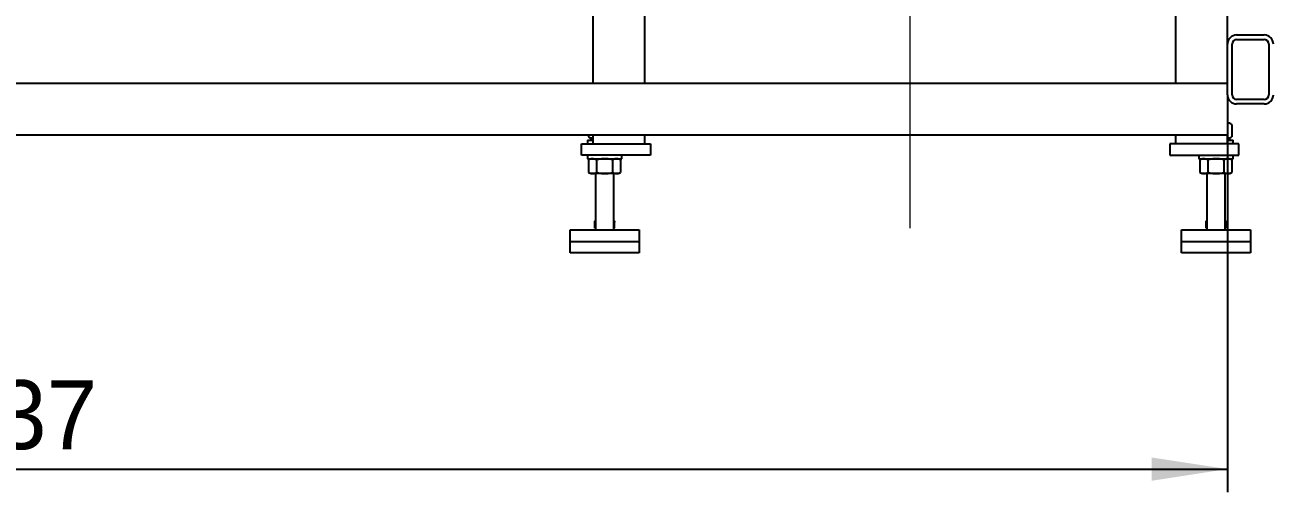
# Model space of a CAD drawing. Header units: millimetres. Extents: x 0 to 11880, y 0 to 8400.
# Drawn here: x 2603 to 3688, y 5941 to 6347 of the extents above; entities that cross this region are included whole.
import ezdxf

# ---------------------------------------------------------------- set-up
doc = ezdxf.new("R2010")
doc.units = ezdxf.units.MM
doc.header["$LTSCALE"] = 20
doc.linetypes.add('CENTERX2', pattern=[20.32, 12.7, -2.54, 2.54, -2.54])
doc.layers.add('ANNOTAZIONI', color=7, linetype='Continuous')
doc.styles.add('SLDTEXTSTYLE0', font='arial.ttf', dxfattribs={"width": 0.948})
doc.dimstyles.new('SLDDIMSTYLE0', dxfattribs={"dimtxt": 60, "dimasz": 66.04, "dimexe": 0, "dimexo": 0.0625, "dimgap": 15, "dimtad": 1, "dimdec": 1, "dimrnd": 1e-09, "dimzin": 12, "dimdsep": 46, "dimtxsty": 'SLDTEXTSTYLE0', "dimsah": 1, "dimcen": 0.09, "dimadec": 0, "dimazin": 3, "dimtfac": 1, "dimtofl": 0, "dimtmove": 0, "dimatfit": 3, "dimfxl": 1, "dimfrac": 2, "dimtolj": 1, "dimtzin": 12, "dimarcsym": 0})

# ---------------------------------------------------------------- blocks, each defined once
blk = doc.blocks.new('_D_1')
at = {"layer": 'ANNOTAZIONI', "transparency": 16777216}
for p, q in [((1512.5, 6276.4), (1512.5, 5940.9)), ((3649.5, 6276.4), (3649.5, 5940.9)), ((1512.5, 5960.9), (3649.5, 5960.9))]:
    blk.add_line(p, q, dxfattribs=at)
for points in [[(1512.5, 5960.9), (1578.5, 5950.7), (1578.5, 5971)], [(3649.5, 5960.9), (3583.5, 5971), (3583.5, 5950.7)]]:
    blk.add_solid(points, dxfattribs=at)
at = {"layer": 'ANNOTAZIONI', "transparency": 16777216, "insert": (2489.3, 6038.2), "char_height": 60, "attachment_point": 1, "style": 'SLDTEXTSTYLE0'}
blk.add_mtext('2137', dxfattribs=at)

msp = doc.modelspace()

# ---------------------------------------------------------------- linework, layer by layer
at = {"color": 7, "linetype": 'Continuous', "lineweight": 25}
for p, q in [((3097.51, 6296.44), (3097.51, 6468.54)), ((3142.51, 6296.44), (3142.51, 6468.54)), ((3604.51, 6296.44), (3604.51, 6468.54)), ((3649.51, 6330.54), (3649.51, 6468.54)), ((3657.51, 6338.54), (3681.51, 6338.54)), ((3657.51, 6334.54), (3681.51, 6334.54)), ((3649.51, 6286.54), (3649.51, 6330.54)), ((3653.51, 6286.54), (3653.51, 6330.54)), ((3685.51, 6330.54), (3685.51, 6286.54)), ((3649.51, 6296.44), (1512.51, 6296.44)), ((3142.51, 6296.44), (3097.51, 6296.44)), ((3649.51, 6296.44), (3604.51, 6296.44)), ((3649.51, 6286.54), (3649.51, 6251.44)), ((3681.51, 6282.54), (3657.51, 6282.54)), ((3681.51, 6278.54), (3657.51, 6278.54)), ((3649.9, 6261.84), (3649.51, 6261.84)), ((3651.51, 6261.84), (3649.9, 6261.84)), ((3653.37, 6260.77), (3651.51, 6261.84)), ((3653.37, 6260.77), (3653.37, 6249.91)), ((3649.51, 6251.44), (1512.51, 6251.44)), ((3092.51, 6246.94), (3092.51, 6243.94)), ((3092.51, 6246.94), (3097.51, 6246.94)), ((3093.65, 6251.44), (3093.65, 6249.91)), ((3093.65, 6249.91), (3095.51, 6248.84)), ((3095.51, 6248.84), (3095.51, 6246.94)), ((3097.12, 6248.84), (3095.51, 6248.84)), ((3095.51, 6248.84), (3097.51, 6248.84)), ((3097.51, 6248.84), (3097.12, 6248.84)), ((3097.51, 6243.94), (3097.51, 6251.44)), ((3142.51, 6243.94), (3142.51, 6251.44)), ((3604.51, 6243.94), (3604.51, 6251.44)), ((3649.51, 6243.94), (3649.51, 6251.44)), ((3649.51, 6248.9), (3649.9, 6248.84)), ((3649.9, 6248.84), (3649.51, 6248.84)), ((3649.51, 6248.84), (3651.51, 6248.84)), ((3649.51, 6246.94), (3654.51, 6246.94)), ((3651.51, 6248.84), (3649.9, 6248.84)), ((3651.51, 6248.84), (3653.37, 6249.91)), ((3651.51, 6246.94), (3651.51, 6248.84)), ((3654.51, 6243.94), (3654.51, 6246.94)), ((3087.51, 6233.94), (3087.51, 6243.94)), ((3087.51, 6243.94), (3147.51, 6243.94)), ((3147.51, 6243.94), (3147.51, 6233.94)), ((3599.51, 6243.94), (3599.51, 6233.94)), ((3659.51, 6243.94), (3599.51, 6243.94)), ((3659.51, 6233.94), (3659.51, 6243.94)), ((3147.51, 6233.94), (3087.51, 6233.94)), ((3092.51, 6233.94), (3092.51, 6230.94)), ((3092.51, 6230.94), (3122.51, 6230.94)), ((3095.51, 6230.94), (3093.65, 6229.87)), ((3093.65, 6229.87), (3093.65, 6219.01)), ((3100.58, 6229.87), (3100.58, 6219.01)), ((3114.44, 6229.87), (3114.44, 6219.01)), ((3121.37, 6229.87), (3119.51, 6230.94)), ((3121.37, 6229.87), (3121.37, 6219.01)), ((3122.51, 6230.94), (3122.51, 6233.94)), ((3599.51, 6233.94), (3659.51, 6233.94)), ((3624.51, 6233.94), (3624.51, 6230.94)), ((3624.51, 6230.94), (3654.51, 6230.94)), ((3627.51, 6230.94), (3625.65, 6229.87)), ((3625.65, 6229.87), (3625.65, 6219.01)), ((3632.58, 6229.87), (3632.58, 6219.01)), ((3646.44, 6229.87), (3646.44, 6219.01)), ((3653.37, 6229.87), (3651.51, 6230.94)), ((3653.37, 6229.87), (3653.37, 6219.01)), ((3654.51, 6230.94), (3654.51, 6233.94)), ((3093.65, 6219.01), (3095.51, 6217.94)), ((3097.12, 6217.94), (3095.51, 6217.94)), ((3107.51, 6217.94), (3097.12, 6217.94)), ((3099.51, 6217.94), (3099.51, 6168.94)), ((3117.9, 6217.94), (3107.51, 6217.94)), ((3115.51, 6168.94), (3115.51, 6217.94)), ((3119.51, 6217.94), (3117.9, 6217.94)), ((3119.51, 6217.94), (3121.37, 6219.01)), ((3625.65, 6219.01), (3627.51, 6217.94)), ((3629.12, 6217.94), (3627.51, 6217.94)), ((3639.51, 6217.94), (3629.12, 6217.94)), ((3631.51, 6217.94), (3631.51, 6168.94)), ((3649.9, 6217.94), (3639.51, 6217.94)), ((3647.51, 6168.94), (3647.51, 6217.94)), ((3651.51, 6217.94), (3649.9, 6217.94)), ((3651.51, 6217.94), (3653.37, 6219.01)), ((3099.28, 6176.74), (3099.01, 6176.58)), ((3099.51, 6175.96), (3099.01, 6175.82)), ((3099.01, 6170.49), (3099.01, 6175.82)), ((3099.51, 6170.49), (3099.01, 6170.49)), ((3099.51, 6176.74), (3099.28, 6176.74)), ((3115.74, 6176.74), (3115.51, 6176.74)), ((3116.01, 6175.82), (3115.51, 6175.95)), ((3116.01, 6170.49), (3115.51, 6170.49)), ((3116.01, 6176.58), (3115.74, 6176.74)), ((3116.01, 6170.49), (3116.01, 6175.82)), ((3631.28, 6176.74), (3631.01, 6176.58)), ((3631.51, 6175.96), (3631.01, 6175.82)), ((3631.01, 6170.49), (3631.01, 6175.82)), ((3631.51, 6170.49), (3631.01, 6170.49)), ((3631.51, 6176.74), (3631.28, 6176.74)), ((3647.74, 6176.74), (3647.51, 6176.74)), ((3648.01, 6175.82), (3647.51, 6175.95)), ((3648.01, 6170.49), (3647.51, 6170.49)), ((3648.01, 6176.58), (3647.74, 6176.74)), ((3648.01, 6170.49), (3648.01, 6175.82)), ((3077.51, 6158.94), (3077.51, 6168.94)), ((3077.51, 6168.94), (3107.51, 6168.94)), ((3107.51, 6168.94), (3137.51, 6168.94)), ((3137.51, 6168.94), (3137.51, 6158.94)), ((3609.51, 6158.94), (3609.51, 6168.94)), ((3609.51, 6168.94), (3639.51, 6168.94)), ((3639.51, 6168.94), (3669.51, 6168.94)), ((3669.51, 6168.94), (3669.51, 6158.94)), ((3077.51, 6148.94), (3077.51, 6158.94)), ((3077.51, 6158.94), (3137.51, 6158.94)), ((3137.51, 6148.94), (3077.51, 6148.94)), ((3137.51, 6158.94), (3137.51, 6148.94)), ((3609.51, 6148.94), (3609.51, 6158.94)), ((3609.51, 6158.94), (3669.51, 6158.94)), ((3669.51, 6148.94), (3609.51, 6148.94)), ((3669.51, 6158.94), (3669.51, 6148.94))]:
    msp.add_line(p, q, dxfattribs=at)
for centre, radius, start, end in [((3657.51, 6330.54), 8, 90, 180), ((3657.51, 6330.54), 4, 90, 180), ((3681.51, 6330.54), 8, 0, 90), ((3681.51, 6330.54), 4, 0, 90), ((3657.51, 6286.54), 8, 180, 270), ((3657.51, 6286.54), 4, 180, 270), ((3681.51, 6286.54), 4, 270, 0), ((3681.51, 6286.54), 8, 270, 0)]:
    msp.add_arc(centre, radius, start, end, dxfattribs=at)
for points, knots in [([(3649.9, 6261.84), (3649.82, 6261.84), (3649.69, 6261.84), (3649.56, 6261.81), (3649.51, 6261.8)], [0, 0, 0, 0, 0.62688429, 1, 1, 1, 1]), ([(3653.37, 6260.77), (3652.8, 6261.07), (3651.67, 6261.67), (3650.49, 6261.78), (3649.9, 6261.84)], [0, 0, 0, 0, 0.495458, 1, 1, 1, 1]), ([(3093.65, 6249.91), (3094.22, 6249.61), (3095.35, 6249.01), (3096.52, 6248.89), (3097.12, 6248.84)], [0, 0, 0, 0, 0.495458, 1, 1, 1, 1]), ([(3097.12, 6248.84), (3097.2, 6248.84), (3097.33, 6248.83), (3097.46, 6248.86), (3097.51, 6248.87)], [0, 0, 0, 0, 0.6268843, 1, 1, 1, 1]), ([(3649.9, 6248.84), (3649.98, 6248.84), (3650.61, 6248.85), (3651.78, 6249.08), (3652.83, 6249.63), (3653.37, 6249.91)], [0, 0, 0, 0, 0.07009856, 0.53078884, 1, 1, 1, 1]), ([(3097.12, 6230.94), (3097.03, 6230.94), (3096.41, 6230.93), (3095.24, 6230.69), (3094.18, 6230.14), (3093.65, 6229.87)], [0, 0, 0, 0, 0.0700986, 0.5307888, 1, 1, 1, 1]), ([(3100.58, 6229.87), (3100.02, 6230.17), (3098.88, 6230.77), (3097.71, 6230.88), (3097.12, 6230.94)], [0, 0, 0, 0, 0.495458, 1, 1, 1, 1]), ([(3107.51, 6230.94), (3105.77, 6230.82), (3103.42, 6230.66), (3101.16, 6230.03), (3100.58, 6229.87)], [0, 0, 0, 0, 0.7424487, 1, 1, 1, 1]), ([(3114.44, 6229.87), (3112.77, 6230.29), (3110.48, 6230.86), (3108.14, 6230.92), (3107.51, 6230.94)], [0, 0, 0, 0, 0.7313664, 1, 1, 1, 1]), ([(3117.9, 6230.94), (3117.82, 6230.94), (3117.2, 6230.93), (3116.02, 6230.69), (3114.97, 6230.14), (3114.44, 6229.87)], [0, 0, 0, 0, 0.07009856, 0.53078884, 1, 1, 1, 1]), ([(3121.37, 6229.87), (3120.8, 6230.17), (3119.67, 6230.77), (3118.49, 6230.88), (3117.9, 6230.94)], [0, 0, 0, 0, 0.495458, 1, 1, 1, 1]), ([(3629.12, 6230.94), (3629.03, 6230.94), (3628.41, 6230.93), (3627.24, 6230.69), (3626.18, 6230.14), (3625.65, 6229.87)], [0, 0, 0, 0, 0.0700986, 0.5307888, 1, 1, 1, 1]), ([(3632.58, 6229.87), (3632.02, 6230.17), (3630.88, 6230.77), (3629.71, 6230.88), (3629.12, 6230.94)], [0, 0, 0, 0, 0.495458, 1, 1, 1, 1]), ([(3639.51, 6230.94), (3637.77, 6230.82), (3635.42, 6230.66), (3633.16, 6230.03), (3632.58, 6229.87)], [0, 0, 0, 0, 0.7424487, 1, 1, 1, 1]), ([(3646.44, 6229.87), (3644.77, 6230.29), (3642.48, 6230.86), (3640.14, 6230.92), (3639.51, 6230.94)], [0, 0, 0, 0, 0.7313664, 1, 1, 1, 1]), ([(3649.9, 6230.94), (3649.82, 6230.94), (3649.2, 6230.93), (3648.02, 6230.69), (3646.97, 6230.14), (3646.44, 6229.87)], [0, 0, 0, 0, 0.0700986, 0.5307888, 1, 1, 1, 1]), ([(3653.37, 6229.87), (3652.8, 6230.17), (3651.67, 6230.77), (3650.49, 6230.88), (3649.9, 6230.94)], [0, 0, 0, 0, 0.495458, 1, 1, 1, 1]), ([(3093.65, 6219.01), (3094.22, 6218.71), (3095.35, 6218.11), (3096.52, 6217.99), (3097.12, 6217.94)], [0, 0, 0, 0, 0.495458, 1, 1, 1, 1]), ([(3097.12, 6217.94), (3097.2, 6217.94), (3097.82, 6217.95), (3098.99, 6218.18), (3100.05, 6218.73), (3100.58, 6219.01)], [0, 0, 0, 0, 0.0700986, 0.5307888, 1, 1, 1, 1]), ([(3100.58, 6219.01), (3101.16, 6218.85), (3103.42, 6218.22), (3105.77, 6218.06), (3107.51, 6217.94)], [0, 0, 0, 0, 0.2575513, 1, 1, 1, 1]), ([(3107.51, 6217.94), (3108.14, 6217.95), (3110.48, 6218.01), (3112.77, 6218.59), (3114.44, 6219.01)], [0, 0, 0, 0, 0.2686336, 1, 1, 1, 1]), ([(3114.44, 6219.01), (3115, 6218.71), (3116.14, 6218.11), (3117.31, 6217.99), (3117.9, 6217.94)], [0, 0, 0, 0, 0.495458, 1, 1, 1, 1]), ([(3117.9, 6217.94), (3117.98, 6217.94), (3118.61, 6217.95), (3119.78, 6218.18), (3120.83, 6218.73), (3121.37, 6219.01)], [0, 0, 0, 0, 0.0700986, 0.5307888, 1, 1, 1, 1]), ([(3625.65, 6219.01), (3626.22, 6218.71), (3627.35, 6218.11), (3628.52, 6217.99), (3629.12, 6217.94)], [0, 0, 0, 0, 0.495458, 1, 1, 1, 1]), ([(3629.12, 6217.94), (3629.2, 6217.94), (3629.82, 6217.95), (3630.99, 6218.18), (3632.05, 6218.73), (3632.58, 6219.01)], [0, 0, 0, 0, 0.0700986, 0.5307888, 1, 1, 1, 1]), ([(3632.58, 6219.01), (3633.16, 6218.85), (3635.42, 6218.22), (3637.77, 6218.06), (3639.51, 6217.94)], [0, 0, 0, 0, 0.2575513, 1, 1, 1, 1]), ([(3639.51, 6217.94), (3640.14, 6217.95), (3642.48, 6218.01), (3644.77, 6218.59), (3646.44, 6219.01)], [0, 0, 0, 0, 0.2686336, 1, 1, 1, 1]), ([(3646.44, 6219.01), (3647, 6218.71), (3648.14, 6218.11), (3649.31, 6217.99), (3649.9, 6217.94)], [0, 0, 0, 0, 0.495458, 1, 1, 1, 1]), ([(3649.9, 6217.94), (3649.98, 6217.94), (3650.61, 6217.95), (3651.78, 6218.18), (3652.83, 6218.73), (3653.37, 6219.01)], [0, 0, 0, 0, 0.07009856, 0.53078884, 1, 1, 1, 1]), ([(3099.01, 6175.82), (3099.01, 6175.94), (3099.01, 6176.26), (3099.01, 6176.57), (3099.01, 6176.54), (3099.01, 6176.53)], [0, 0, 0, 0, 0.2608245, 0.7598685, 1, 1, 1, 1]), ([(3116.01, 6176.53), (3116.01, 6176.54), (3116.01, 6176.58), (3116.01, 6176.27), (3116.01, 6175.94), (3116.01, 6175.82)], [0, 0, 0, 0, 0.2272842, 0.7391675, 1, 1, 1, 1]), ([(3631.01, 6175.82), (3631.01, 6175.94), (3631.01, 6176.26), (3631.01, 6176.57), (3631.01, 6176.54), (3631.01, 6176.53)], [0, 0, 0, 0, 0.2608245, 0.7598685, 1, 1, 1, 1]), ([(3648.01, 6176.53), (3648.01, 6176.54), (3648.01, 6176.58), (3648.01, 6176.27), (3648.01, 6175.94), (3648.01, 6175.82)], [0, 0, 0, 0, 0.2272842, 0.7391675, 1, 1, 1, 1])]:
    msp.add_open_spline(points, degree=3, knots=knots, dxfattribs=at)
at = {"layer": 'ANNOTAZIONI', "linetype": 'CENTERX2', "lineweight": 18}
msp.add_line((3373.51, 6170.36), (3373.51, 6976.97), dxfattribs=at)

# ---------------------------------------------------------------- dimensions: what is measured, and where the dimension line sits
at = {"layer": 'ANNOTAZIONI'}
dim = msp.add_linear_dim(base=(3649.51, 5960.88), p1=(1512.51, 6296.44), p2=(3649.51, 6296.44), dimstyle='SLDDIMSTYLE0', dxfattribs=at)
dim.commit()
dim.dimension.update_dxf_attribs({"geometry": '_D_1', "text_midpoint": (2581.01, 5960.88), "dimtype": 160})

doc.saveas('drawing.dxf')
